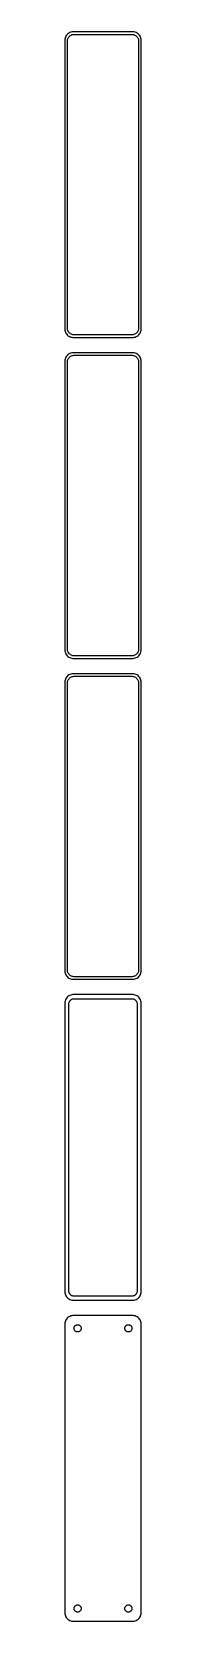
# Model space of a CAD drawing. Header units: metres. Extents: x -22 to 22, y 855 to 1791.
import ezdxf

# ---------------------------------------------------------------- set-up
doc = ezdxf.new("R2010")
doc.units = ezdxf.units.M

msp = doc.modelspace()

# ---------------------------------------------------------------- linework, layer by layer
for p, q in [((-22.1489, 1787.84), (-22.3429, 1787.24)), ((-21.8815, 1788.41), (-22.1489, 1787.84)), ((-21.5451, 1788.94), (-21.8815, 1788.41)), ((-21.1448, 1789.42), (-21.5451, 1788.94)), ((-20.6871, 1789.85), (-21.1448, 1789.42)), ((-20.1791, 1790.22), (-20.6871, 1789.85)), ((-20.5052, 1787.43), (-20.2361, 1787.85)), ((-20.2361, 1787.85), (-19.9159, 1788.24)), ((-19.6289, 1790.52), (-20.1791, 1790.22)), ((-19.9159, 1788.24), (-19.5497, 1788.58)), ((-19.0451, 1790.76), (-19.6289, 1790.52)), ((-19.5497, 1788.58), (-19.1433, 1788.88)), ((-19.1433, 1788.88), (-18.7031, 1789.12)), ((-18.4369, 1790.91), (-19.0451, 1790.76)), ((-18.7031, 1789.12), (-18.2361, 1789.3)), ((-17.8139, 1790.99), (-18.4369, 1790.91)), ((-18.2361, 1789.3), (-17.7495, 1789.43)), ((17.8139, 1790.99), (-17.8139, 1790.99)), ((-17.7495, 1789.43), (-17.2512, 1789.49)), ((-17.2512, 1789.49), (17.2512, 1789.49)), ((17.2512, 1789.49), (17.7495, 1789.43)), ((17.7495, 1789.43), (18.2361, 1789.3)), ((18.4369, 1790.91), (17.8139, 1790.99)), ((18.2361, 1789.3), (18.7031, 1789.12)), ((19.0451, 1790.76), (18.4369, 1790.91)), ((18.7031, 1789.12), (19.1433, 1788.88)), ((19.6289, 1790.52), (19.0451, 1790.76)), ((19.1433, 1788.88), (19.5497, 1788.58)), ((19.5497, 1788.58), (19.9159, 1788.24)), ((20.1791, 1790.22), (19.6289, 1790.52)), ((19.9159, 1788.24), (20.2361, 1787.85)), ((20.6871, 1789.85), (20.1791, 1790.22)), ((20.2361, 1787.85), (20.5052, 1787.43)), ((21.1448, 1789.42), (20.6871, 1789.85)), ((21.5451, 1788.94), (21.1448, 1789.42)), ((21.8815, 1788.41), (21.5451, 1788.94)), ((22.1489, 1787.84), (21.8815, 1788.41)), ((22.3429, 1787.24), (22.1489, 1787.84)), ((-22.4606, 1786.63), (-22.5, 1786)), ((-22.5, 1786), (-22.5, 1616)), ((-22.3429, 1787.24), (-22.4606, 1786.63)), ((-21, 1785.5), (-20.9684, 1786)), ((-21, 1616.5), (-21, 1785.5)), ((-20.9684, 1786), (-20.8743, 1786.49)), ((-20.8743, 1786.49), (-20.7191, 1786.97)), ((-20.7191, 1786.97), (-20.5052, 1787.43)), ((20.5052, 1787.43), (20.7191, 1786.97)), ((20.7191, 1786.97), (20.8743, 1786.49)), ((20.8743, 1786.49), (20.9684, 1786)), ((20.9684, 1786), (21, 1785.5)), ((21, 1785.5), (21, 1616.5)), ((22.4606, 1786.63), (22.3429, 1787.24)), ((22.5, 1786), (22.4606, 1786.63)), ((22.5, 1616), (22.5, 1786)), ((-22.5, 1616), (-22.4606, 1615.37)), ((-22.4606, 1615.37), (-22.3429, 1614.76)), ((-22.3429, 1614.76), (-22.1489, 1614.16)), ((-22.1489, 1614.16), (-21.8815, 1613.59)), ((-21.8815, 1613.59), (-21.5451, 1613.06)), ((-21.5451, 1613.06), (-21.1448, 1612.58)), ((-21.1448, 1612.58), (-20.6871, 1612.15)), ((-20.9684, 1616), (-21, 1616.5)), ((-20.8743, 1615.51), (-20.9684, 1616)), ((-20.7191, 1615.03), (-20.8743, 1615.51)), ((-20.5052, 1614.57), (-20.7191, 1615.03)), ((-20.6871, 1612.15), (-20.1791, 1611.78)), ((-20.2361, 1614.15), (-20.5052, 1614.57)), ((-19.9159, 1613.76), (-20.2361, 1614.15)), ((-20.1791, 1611.78), (-19.6289, 1611.48)), ((-19.5497, 1613.42), (-19.9159, 1613.76)), ((-19.6289, 1611.48), (-19.0451, 1611.24)), ((-19.1433, 1613.12), (-19.5497, 1613.42)), ((-18.7031, 1612.88), (-19.1433, 1613.12)), ((-19.0451, 1611.24), (-18.4369, 1611.09)), ((-18.2361, 1612.7), (-18.7031, 1612.88)), ((-18.4369, 1611.09), (-17.8139, 1611.01)), ((-17.7495, 1612.57), (-18.2361, 1612.7)), ((-17.8139, 1611.01), (17.8139, 1611.01)), ((-17.2512, 1612.51), (-17.7495, 1612.57)), ((17.2512, 1612.51), (-17.2512, 1612.51)), ((17.7495, 1612.57), (17.2512, 1612.51)), ((18.2361, 1612.7), (17.7495, 1612.57)), ((17.8139, 1611.01), (18.4369, 1611.09)), ((18.7031, 1612.88), (18.2361, 1612.7)), ((18.4369, 1611.09), (19.0451, 1611.24)), ((19.1433, 1613.12), (18.7031, 1612.88)), ((19.0451, 1611.24), (19.6289, 1611.48)), ((19.5497, 1613.42), (19.1433, 1613.12)), ((19.9159, 1613.76), (19.5497, 1613.42)), ((19.6289, 1611.48), (20.1791, 1611.78)), ((20.2361, 1614.15), (19.9159, 1613.76)), ((20.1791, 1611.78), (20.6871, 1612.15)), ((20.5052, 1614.57), (20.2361, 1614.15)), ((20.7191, 1615.03), (20.5052, 1614.57)), ((20.6871, 1612.15), (21.1448, 1612.58)), ((20.8743, 1615.51), (20.7191, 1615.03)), ((20.9684, 1616), (20.8743, 1615.51)), ((21, 1616.5), (20.9684, 1616)), ((21.1448, 1612.58), (21.5451, 1613.06)), ((21.5451, 1613.06), (21.8815, 1613.59)), ((21.8815, 1613.59), (22.1489, 1614.16)), ((22.1489, 1614.16), (22.3429, 1614.76)), ((22.3429, 1614.76), (22.4606, 1615.37)), ((22.4606, 1615.37), (22.5, 1616)), ((-20.6871, 1600.85), (-21.1448, 1600.42)), ((-20.1791, 1601.22), (-20.6871, 1600.85)), ((-19.6289, 1601.52), (-20.1791, 1601.22)), ((-19.0451, 1601.76), (-19.6289, 1601.52)), ((-18.4369, 1601.91), (-19.0451, 1601.76)), ((-17.8139, 1601.99), (-18.4369, 1601.91)), ((17.8139, 1601.99), (-17.8139, 1601.99)), ((18.4369, 1601.91), (17.8139, 1601.99)), ((19.0451, 1601.76), (18.4369, 1601.91)), ((19.6289, 1601.52), (19.0451, 1601.76)), ((20.1791, 1601.22), (19.6289, 1601.52)), ((20.6871, 1600.85), (20.1791, 1601.22)), ((21.1448, 1600.42), (20.6871, 1600.85)), ((-22.4606, 1597.63), (-22.5, 1597)), ((-22.5, 1597), (-22.5, 1427)), ((-22.3429, 1598.24), (-22.4606, 1597.63)), ((-22.1489, 1598.84), (-22.3429, 1598.24)), ((-21.8815, 1599.41), (-22.1489, 1598.84)), ((-21.5451, 1599.94), (-21.8815, 1599.41)), ((-21.1448, 1600.42), (-21.5451, 1599.94)), ((-21, 1596.5), (-20.9684, 1597)), ((-21, 1427.5), (-21, 1596.5)), ((-20.9684, 1597), (-20.8743, 1597.49)), ((-20.8743, 1597.49), (-20.7191, 1597.97)), ((-20.7191, 1597.97), (-20.5052, 1598.43)), ((-20.5052, 1598.43), (-20.2361, 1598.85)), ((-20.2361, 1598.85), (-19.9159, 1599.24)), ((-19.9159, 1599.24), (-19.5497, 1599.58)), ((-19.5497, 1599.58), (-19.1433, 1599.88)), ((-19.1433, 1599.88), (-18.7031, 1600.12)), ((-18.7031, 1600.12), (-18.2361, 1600.3)), ((-18.2361, 1600.3), (-17.7495, 1600.43)), ((-17.7495, 1600.43), (-17.2512, 1600.49)), ((-17.2512, 1600.49), (17.2512, 1600.49)), ((17.2512, 1600.49), (17.7495, 1600.43)), ((17.7495, 1600.43), (18.2361, 1600.3)), ((18.2361, 1600.3), (18.7031, 1600.12)), ((18.7031, 1600.12), (19.1433, 1599.88)), ((19.1433, 1599.88), (19.5497, 1599.58)), ((19.5497, 1599.58), (19.9159, 1599.24)), ((19.9159, 1599.24), (20.2361, 1598.85)), ((20.2361, 1598.85), (20.5052, 1598.43)), ((20.5052, 1598.43), (20.7191, 1597.97)), ((20.7191, 1597.97), (20.8743, 1597.49)), ((20.8743, 1597.49), (20.9684, 1597)), ((20.9684, 1597), (21, 1596.5)), ((21, 1596.5), (21, 1427.5)), ((21.5451, 1599.94), (21.1448, 1600.42)), ((21.8815, 1599.41), (21.5451, 1599.94)), ((22.1489, 1598.84), (21.8815, 1599.41)), ((22.3429, 1598.24), (22.1489, 1598.84)), ((22.4606, 1597.63), (22.3429, 1598.24)), ((22.5, 1597), (22.4606, 1597.63)), ((22.5, 1427), (22.5, 1597)), ((-22.5, 1427), (-22.4606, 1426.37)), ((-22.4606, 1426.37), (-22.3429, 1425.76)), ((-22.3429, 1425.76), (-22.1489, 1425.16)), ((-22.1489, 1425.16), (-21.8815, 1424.59)), ((-21.8815, 1424.59), (-21.5451, 1424.06)), ((-21.5451, 1424.06), (-21.1448, 1423.58)), ((-21.1448, 1423.58), (-20.6871, 1423.15)), ((-20.9684, 1427), (-21, 1427.5)), ((-20.8743, 1426.51), (-20.9684, 1427)), ((-20.7191, 1426.03), (-20.8743, 1426.51)), ((-20.5052, 1425.57), (-20.7191, 1426.03)), ((-20.6871, 1423.15), (-20.1791, 1422.78)), ((-20.2361, 1425.15), (-20.5052, 1425.57)), ((-19.9159, 1424.76), (-20.2361, 1425.15)), ((-20.1791, 1422.78), (-19.6289, 1422.48)), ((-19.5497, 1424.42), (-19.9159, 1424.76)), ((-19.1433, 1424.12), (-19.5497, 1424.42)), ((-18.7031, 1423.88), (-19.1433, 1424.12)), ((-18.2361, 1423.7), (-18.7031, 1423.88)), ((-17.7495, 1423.57), (-18.2361, 1423.7)), ((-17.2512, 1423.51), (-17.7495, 1423.57)), ((17.2512, 1423.51), (-17.2512, 1423.51)), ((17.7495, 1423.57), (17.2512, 1423.51)), ((18.2361, 1423.7), (17.7495, 1423.57)), ((18.7031, 1423.88), (18.2361, 1423.7)), ((19.1433, 1424.12), (18.7031, 1423.88)), ((19.5497, 1424.42), (19.1433, 1424.12)), ((19.9159, 1424.76), (19.5497, 1424.42)), ((19.6289, 1422.48), (20.1791, 1422.78)), ((20.2361, 1425.15), (19.9159, 1424.76)), ((20.1791, 1422.78), (20.6871, 1423.15)), ((20.5052, 1425.57), (20.2361, 1425.15)), ((20.7191, 1426.03), (20.5052, 1425.57)), ((20.6871, 1423.15), (21.1448, 1423.58)), ((20.8743, 1426.51), (20.7191, 1426.03)), ((20.9684, 1427), (20.8743, 1426.51)), ((21, 1427.5), (20.9684, 1427)), ((21.1448, 1423.58), (21.5451, 1424.06)), ((21.5451, 1424.06), (21.8815, 1424.59)), ((21.8815, 1424.59), (22.1489, 1425.16)), ((22.1489, 1425.16), (22.3429, 1425.76)), ((22.3429, 1425.76), (22.4606, 1426.37)), ((22.4606, 1426.37), (22.5, 1427)), ((-19.6289, 1422.48), (-19.0451, 1422.24)), ((-19.0451, 1422.24), (-18.4369, 1422.09)), ((-18.4369, 1422.09), (-17.8139, 1422.01)), ((-17.8139, 1422.01), (17.8139, 1422.01)), ((17.8139, 1422.01), (18.4369, 1422.09)), ((18.4369, 1422.09), (19.0451, 1422.24)), ((19.0451, 1422.24), (19.6289, 1422.48)), ((-22.4606, 1408.63), (-22.5, 1408)), ((-22.5, 1408), (-22.5, 1238)), ((-22.3429, 1409.24), (-22.4606, 1408.63)), ((-22.1489, 1409.84), (-22.3429, 1409.24)), ((-21.8815, 1410.41), (-22.1489, 1409.84)), ((-21.5451, 1410.94), (-21.8815, 1410.41)), ((-21.1448, 1411.42), (-21.5451, 1410.94)), ((-20.6871, 1411.85), (-21.1448, 1411.42)), ((-21, 1407.5), (-20.9684, 1408)), ((-21, 1238.5), (-21, 1407.5)), ((-20.9684, 1408), (-20.8743, 1408.49)), ((-20.8743, 1408.49), (-20.7191, 1408.97)), ((-20.7191, 1408.97), (-20.5052, 1409.43)), ((-20.1791, 1412.22), (-20.6871, 1411.85)), ((-20.5052, 1409.43), (-20.2361, 1409.85)), ((-20.2361, 1409.85), (-19.9159, 1410.24)), ((-19.6289, 1412.52), (-20.1791, 1412.22)), ((-19.9159, 1410.24), (-19.5497, 1410.58)), ((-19.0451, 1412.76), (-19.6289, 1412.52)), ((-19.5497, 1410.58), (-19.1433, 1410.88)), ((-19.1433, 1410.88), (-18.7031, 1411.12)), ((-18.4369, 1412.91), (-19.0451, 1412.76)), ((-18.7031, 1411.12), (-18.2361, 1411.3)), ((-17.8139, 1412.99), (-18.4369, 1412.91)), ((-18.2361, 1411.3), (-17.7495, 1411.43)), ((17.8139, 1412.99), (-17.8139, 1412.99)), ((-17.7495, 1411.43), (-17.2512, 1411.49)), ((-17.2512, 1411.49), (17.2512, 1411.49)), ((17.2512, 1411.49), (17.7495, 1411.43)), ((17.7495, 1411.43), (18.2361, 1411.3)), ((18.4369, 1412.91), (17.8139, 1412.99)), ((18.2361, 1411.3), (18.7031, 1411.12)), ((19.0451, 1412.76), (18.4369, 1412.91)), ((18.7031, 1411.12), (19.1433, 1410.88)), ((19.6289, 1412.52), (19.0451, 1412.76)), ((19.1433, 1410.88), (19.5497, 1410.58)), ((19.5497, 1410.58), (19.9159, 1410.24)), ((20.1791, 1412.22), (19.6289, 1412.52)), ((19.9159, 1410.24), (20.2361, 1409.85)), ((20.6871, 1411.85), (20.1791, 1412.22)), ((20.2361, 1409.85), (20.5052, 1409.43)), ((20.5052, 1409.43), (20.7191, 1408.97)), ((21.1448, 1411.42), (20.6871, 1411.85)), ((20.7191, 1408.97), (20.8743, 1408.49)), ((20.8743, 1408.49), (20.9684, 1408)), ((20.9684, 1408), (21, 1407.5)), ((21, 1407.5), (21, 1238.5)), ((21.5451, 1410.94), (21.1448, 1411.42)), ((21.8815, 1410.41), (21.5451, 1410.94)), ((22.1489, 1409.84), (21.8815, 1410.41)), ((22.3429, 1409.24), (22.1489, 1409.84)), ((22.4606, 1408.63), (22.3429, 1409.24)), ((22.5, 1408), (22.4606, 1408.63)), ((22.5, 1238), (22.5, 1408)), ((-22.5, 1238), (-22.4606, 1237.37)), ((-22.4606, 1237.37), (-22.3429, 1236.76)), ((-22.3429, 1236.76), (-22.1489, 1236.16)), ((-22.1489, 1236.16), (-21.8815, 1235.59)), ((-21.8815, 1235.59), (-21.5451, 1235.06)), ((-20.9684, 1238), (-21, 1238.5)), ((-20.8743, 1237.51), (-20.9684, 1238)), ((-20.7191, 1237.03), (-20.8743, 1237.51)), ((-20.5052, 1236.57), (-20.7191, 1237.03)), ((-20.2361, 1236.15), (-20.5052, 1236.57)), ((-19.9159, 1235.76), (-20.2361, 1236.15)), ((-19.5497, 1235.42), (-19.9159, 1235.76)), ((19.9159, 1235.76), (19.5497, 1235.42)), ((20.2361, 1236.15), (19.9159, 1235.76)), ((20.5052, 1236.57), (20.2361, 1236.15)), ((20.7191, 1237.03), (20.5052, 1236.57)), ((20.8743, 1237.51), (20.7191, 1237.03)), ((20.9684, 1238), (20.8743, 1237.51)), ((21, 1238.5), (20.9684, 1238)), ((21.5451, 1235.06), (21.8815, 1235.59)), ((21.8815, 1235.59), (22.1489, 1236.16)), ((22.1489, 1236.16), (22.3429, 1236.76)), ((22.3429, 1236.76), (22.4606, 1237.37)), ((22.4606, 1237.37), (22.5, 1238)), ((-21.5451, 1235.06), (-21.1448, 1234.58)), ((-21.1448, 1234.58), (-20.6871, 1234.15)), ((-20.6871, 1234.15), (-20.1791, 1233.78)), ((-20.1791, 1233.78), (-19.6289, 1233.48)), ((-19.6289, 1233.48), (-19.0451, 1233.24)), ((-19.1433, 1235.12), (-19.5497, 1235.42)), ((-18.7031, 1234.88), (-19.1433, 1235.12)), ((-19.0451, 1233.24), (-18.4369, 1233.09)), ((-18.2361, 1234.7), (-18.7031, 1234.88)), ((-18.4369, 1233.09), (-17.8139, 1233.01)), ((-17.7495, 1234.57), (-18.2361, 1234.7)), ((-17.8139, 1233.01), (17.8139, 1233.01)), ((-17.2512, 1234.51), (-17.7495, 1234.57)), ((17.2512, 1234.51), (-17.2512, 1234.51)), ((17.7495, 1234.57), (17.2512, 1234.51)), ((18.2361, 1234.7), (17.7495, 1234.57)), ((17.8139, 1233.01), (18.4369, 1233.09)), ((18.7031, 1234.88), (18.2361, 1234.7)), ((18.4369, 1233.09), (19.0451, 1233.24)), ((19.1433, 1235.12), (18.7031, 1234.88)), ((19.0451, 1233.24), (19.6289, 1233.48)), ((19.5497, 1235.42), (19.1433, 1235.12)), ((19.6289, 1233.48), (20.1791, 1233.78)), ((20.1791, 1233.78), (20.6871, 1234.15)), ((20.6871, 1234.15), (21.1448, 1234.58)), ((21.1448, 1234.58), (21.5451, 1235.06)), ((-22.4606, 1219.63), (-22.5, 1219)), ((-22.5, 1219), (-22.5, 1049)), ((-22.3429, 1220.24), (-22.4606, 1219.63)), ((-22.1489, 1220.84), (-22.3429, 1220.24)), ((-21.8815, 1221.41), (-22.1489, 1220.84)), ((-21.5451, 1221.94), (-21.8815, 1221.41)), ((-21.1448, 1222.42), (-21.5451, 1221.94)), ((-20.6871, 1222.85), (-21.1448, 1222.42)), ((-20.1791, 1223.22), (-20.6871, 1222.85)), ((-19.6289, 1223.52), (-20.1791, 1223.22)), ((-20.1129, 1218.5), (-20.0884, 1218.89)), ((-20.1129, 1049.5), (-20.1129, 1218.5)), ((-20.0884, 1218.89), (-20.0151, 1219.27)), ((-20.0151, 1219.27), (-19.8943, 1219.65)), ((-19.8943, 1219.65), (-19.7279, 1220)), ((-19.7279, 1220), (-19.5184, 1220.33)), ((-19.0451, 1223.76), (-19.6289, 1223.52)), ((-19.5184, 1220.33), (-19.2692, 1220.63)), ((-19.2692, 1220.63), (-18.9842, 1220.9)), ((-18.4369, 1223.91), (-19.0451, 1223.76)), ((-18.9842, 1220.9), (-18.668, 1221.13)), ((-18.668, 1221.13), (-18.3254, 1221.32)), ((-17.8139, 1223.99), (-18.4369, 1223.91)), ((-18.3254, 1221.32), (-17.9619, 1221.46)), ((-17.9619, 1221.46), (-17.5833, 1221.56)), ((17.8139, 1223.99), (-17.8139, 1223.99)), ((-17.5833, 1221.56), (-17.1954, 1221.61)), ((-17.1954, 1221.61), (17.1954, 1221.61)), ((17.1954, 1221.61), (17.5833, 1221.56)), ((17.5833, 1221.56), (17.9619, 1221.46)), ((18.4369, 1223.91), (17.8139, 1223.99)), ((17.9619, 1221.46), (18.3254, 1221.32)), ((18.3254, 1221.32), (18.668, 1221.13)), ((19.0451, 1223.76), (18.4369, 1223.91)), ((18.668, 1221.13), (18.9842, 1220.9)), ((18.9842, 1220.9), (19.2692, 1220.63)), ((19.6289, 1223.52), (19.0451, 1223.76)), ((19.2692, 1220.63), (19.5184, 1220.33)), ((19.5184, 1220.33), (19.7279, 1220)), ((20.1791, 1223.22), (19.6289, 1223.52)), ((19.7279, 1220), (19.8943, 1219.65)), ((19.8943, 1219.65), (20.0151, 1219.27)), ((20.0151, 1219.27), (20.0884, 1218.89)), ((20.0884, 1218.89), (20.1129, 1218.5)), ((20.1129, 1218.5), (20.1129, 1049.5)), ((20.6871, 1222.85), (20.1791, 1223.22)), ((21.1448, 1222.42), (20.6871, 1222.85)), ((21.5451, 1221.94), (21.1448, 1222.42)), ((21.8815, 1221.41), (21.5451, 1221.94)), ((22.1489, 1220.84), (21.8815, 1221.41)), ((22.3429, 1220.24), (22.1489, 1220.84)), ((22.4606, 1219.63), (22.3429, 1220.24)), ((22.5, 1219), (22.4606, 1219.63)), ((22.5, 1049), (22.5, 1219)), ((-22.5, 1049), (-22.4606, 1048.37)), ((-22.4606, 1048.37), (-22.3429, 1047.76)), ((-20.0884, 1049.11), (-20.1129, 1049.5)), ((-20.0151, 1048.73), (-20.0884, 1049.11)), ((-19.8943, 1048.35), (-20.0151, 1048.73)), ((-19.7279, 1048), (-19.8943, 1048.35)), ((19.8943, 1048.35), (19.7279, 1048)), ((20.0151, 1048.73), (19.8943, 1048.35)), ((20.0884, 1049.11), (20.0151, 1048.73)), ((20.1129, 1049.5), (20.0884, 1049.11)), ((22.3429, 1047.76), (22.4606, 1048.37)), ((22.4606, 1048.37), (22.5, 1049)), ((-22.3429, 1047.76), (-22.1489, 1047.16)), ((-22.1489, 1047.16), (-21.8815, 1046.59)), ((-21.8815, 1046.59), (-21.5451, 1046.06)), ((-21.5451, 1046.06), (-21.1448, 1045.58)), ((-21.1448, 1045.58), (-20.6871, 1045.15)), ((-20.6871, 1045.15), (-20.1791, 1044.78)), ((-20.1791, 1044.78), (-19.6289, 1044.48)), ((-19.5184, 1047.67), (-19.7279, 1048)), ((-19.6289, 1044.48), (-19.0451, 1044.24)), ((-19.2692, 1047.37), (-19.5184, 1047.67)), ((-18.9842, 1047.1), (-19.2692, 1047.37)), ((-19.0451, 1044.24), (-18.4369, 1044.09)), ((-18.668, 1046.87), (-18.9842, 1047.1)), ((-18.3254, 1046.68), (-18.668, 1046.87)), ((-18.4369, 1044.09), (-17.8139, 1044.01)), ((-17.9619, 1046.54), (-18.3254, 1046.68)), ((-17.5833, 1046.44), (-17.9619, 1046.54)), ((-17.8139, 1044.01), (17.8139, 1044.01)), ((-17.1954, 1046.39), (-17.5833, 1046.44)), ((17.1954, 1046.39), (-17.1954, 1046.39)), ((17.5833, 1046.44), (17.1954, 1046.39)), ((17.9619, 1046.54), (17.5833, 1046.44)), ((17.8139, 1044.01), (18.4369, 1044.09)), ((18.3254, 1046.68), (17.9619, 1046.54)), ((18.668, 1046.87), (18.3254, 1046.68)), ((18.4369, 1044.09), (19.0451, 1044.24)), ((18.9842, 1047.1), (18.668, 1046.87)), ((19.2692, 1047.37), (18.9842, 1047.1)), ((19.0451, 1044.24), (19.6289, 1044.48)), ((19.5184, 1047.67), (19.2692, 1047.37)), ((19.7279, 1048), (19.5184, 1047.67)), ((19.6289, 1044.48), (20.1791, 1044.78)), ((20.1791, 1044.78), (20.6871, 1045.15)), ((20.6871, 1045.15), (21.1448, 1045.58)), ((21.1448, 1045.58), (21.5451, 1046.06)), ((21.5451, 1046.06), (21.8815, 1046.59)), ((21.8815, 1046.59), (22.1489, 1047.16)), ((22.1489, 1047.16), (22.3429, 1047.76)), ((-22.4606, 1030.63), (-22.5, 1030)), ((-22.5, 1030), (-22.5, 860)), ((-22.3429, 1031.24), (-22.4606, 1030.63)), ((-22.1489, 1031.84), (-22.3429, 1031.24)), ((-21.8815, 1032.41), (-22.1489, 1031.84)), ((-21.5451, 1032.94), (-21.8815, 1032.41)), ((-21.1448, 1033.42), (-21.5451, 1032.94)), ((-20.6871, 1033.85), (-21.1448, 1033.42)), ((-20.1791, 1034.22), (-20.6871, 1033.85)), ((-19.6289, 1034.52), (-20.1791, 1034.22)), ((-19.0451, 1034.76), (-19.6289, 1034.52)), ((-18.4369, 1034.91), (-19.0451, 1034.76)), ((-17.8139, 1034.99), (-18.4369, 1034.91)), ((17.8139, 1034.99), (-17.8139, 1034.99)), ((-15.6598, 1029.53), (-15.4001, 1029.6)), ((-15.4001, 1029.6), (-15.1341, 1029.63)), ((-15.1341, 1029.63), (-14.8659, 1029.63)), ((-14.8659, 1029.63), (-14.5999, 1029.6)), ((-14.5999, 1029.6), (-14.3401, 1029.53)), ((14.3401, 1029.53), (14.5999, 1029.6)), ((14.5999, 1029.6), (14.8659, 1029.63)), ((14.8659, 1029.63), (15.1341, 1029.63)), ((15.1341, 1029.63), (15.4001, 1029.6)), ((15.4001, 1029.6), (15.6598, 1029.53)), ((18.4369, 1034.91), (17.8139, 1034.99)), ((19.0451, 1034.76), (18.4369, 1034.91)), ((19.6289, 1034.52), (19.0451, 1034.76)), ((20.1791, 1034.22), (19.6289, 1034.52)), ((20.6871, 1033.85), (20.1791, 1034.22)), ((21.1448, 1033.42), (20.6871, 1033.85)), ((21.5451, 1032.94), (21.1448, 1033.42)), ((21.8815, 1032.41), (21.5451, 1032.94)), ((22.1489, 1031.84), (21.8815, 1032.41)), ((22.3429, 1031.24), (22.1489, 1031.84)), ((22.4606, 1030.63), (22.3429, 1031.24)), ((22.5, 1030), (22.4606, 1030.63)), ((22.5, 860), (22.5, 1030)), ((-17.1353, 1027.5), (-17.1185, 1027.77)), ((-17.1185, 1027.23), (-17.1353, 1027.5)), ((-17.1185, 1027.77), (-17.0682, 1028.03)), ((-17.0682, 1026.97), (-17.1185, 1027.23)), ((-17.0682, 1028.03), (-16.9853, 1028.29)), ((-16.9853, 1026.71), (-17.0682, 1026.97)), ((-16.9853, 1028.29), (-16.8712, 1028.53)), ((-16.8712, 1026.47), (-16.9853, 1026.71)), ((-16.8712, 1028.53), (-16.7275, 1028.76)), ((-16.7275, 1026.24), (-16.8712, 1026.47)), ((-16.7275, 1028.76), (-16.5565, 1028.96)), ((-16.5565, 1026.04), (-16.7275, 1026.24)), ((-16.5565, 1028.96), (-16.3611, 1029.15)), ((-16.3611, 1025.85), (-16.5565, 1026.04)), ((-16.3611, 1029.15), (-16.1441, 1029.3)), ((-16.1441, 1025.7), (-16.3611, 1025.85)), ((-16.1441, 1029.3), (-15.9091, 1029.43)), ((-15.9091, 1025.57), (-16.1441, 1025.7)), ((-15.9091, 1029.43), (-15.6598, 1029.53)), ((-15.6598, 1025.47), (-15.9091, 1025.57)), ((-15.4001, 1025.4), (-15.6598, 1025.47)), ((-15.1341, 1025.37), (-15.4001, 1025.4)), ((-14.8659, 1025.37), (-15.1341, 1025.37)), ((-14.5999, 1025.4), (-14.8659, 1025.37)), ((-14.3401, 1025.47), (-14.5999, 1025.4)), ((-14.3401, 1029.53), (-14.0908, 1029.43)), ((-14.0908, 1025.57), (-14.3401, 1025.47)), ((-14.0908, 1029.43), (-13.8559, 1029.3)), ((-13.8559, 1025.7), (-14.0908, 1025.57)), ((-13.8559, 1029.3), (-13.6389, 1029.15)), ((-13.6389, 1025.85), (-13.8559, 1025.7)), ((-13.6389, 1029.15), (-13.4434, 1028.96)), ((-13.4434, 1026.04), (-13.6389, 1025.85)), ((-13.4434, 1028.96), (-13.2725, 1028.76)), ((-13.2725, 1026.24), (-13.4434, 1026.04)), ((-13.2725, 1028.76), (-13.1288, 1028.53)), ((-13.1288, 1026.47), (-13.2725, 1026.24)), ((-13.1288, 1028.53), (-13.0146, 1028.29)), ((-13.0146, 1026.71), (-13.1288, 1026.47)), ((-13.0146, 1028.29), (-12.9318, 1028.03)), ((-12.9318, 1026.97), (-13.0146, 1026.71)), ((-12.9318, 1028.03), (-12.8815, 1027.77)), ((-12.8815, 1027.23), (-12.9318, 1026.97)), ((-12.8815, 1027.77), (-12.8647, 1027.5)), ((-12.8647, 1027.5), (-12.8815, 1027.23)), ((12.8647, 1027.5), (12.8815, 1027.77)), ((12.8815, 1027.23), (12.8647, 1027.5)), ((12.8815, 1027.77), (12.9318, 1028.03)), ((12.9318, 1026.97), (12.8815, 1027.23)), ((12.9318, 1028.03), (13.0146, 1028.29)), ((13.0146, 1026.71), (12.9318, 1026.97)), ((13.0146, 1028.29), (13.1288, 1028.53)), ((13.1288, 1026.47), (13.0146, 1026.71)), ((13.1288, 1028.53), (13.2725, 1028.76)), ((13.2725, 1026.24), (13.1288, 1026.47)), ((13.2725, 1028.76), (13.4434, 1028.96)), ((13.4434, 1026.04), (13.2725, 1026.24)), ((13.4434, 1028.96), (13.6389, 1029.15)), ((13.6389, 1025.85), (13.4434, 1026.04)), ((13.6389, 1029.15), (13.8559, 1029.3)), ((13.8559, 1025.7), (13.6389, 1025.85)), ((13.8559, 1029.3), (14.0908, 1029.43)), ((14.0908, 1025.57), (13.8559, 1025.7)), ((14.0908, 1029.43), (14.3401, 1029.53)), ((14.3401, 1025.47), (14.0908, 1025.57)), ((14.5999, 1025.4), (14.3401, 1025.47)), ((14.8659, 1025.37), (14.5999, 1025.4)), ((15.1341, 1025.37), (14.8659, 1025.37)), ((15.4001, 1025.4), (15.1341, 1025.37)), ((15.6598, 1025.47), (15.4001, 1025.4)), ((15.6598, 1029.53), (15.9091, 1029.43)), ((15.9091, 1025.57), (15.6598, 1025.47)), ((15.9091, 1029.43), (16.1441, 1029.3)), ((16.1441, 1025.7), (15.9091, 1025.57)), ((16.1441, 1029.3), (16.3611, 1029.15)), ((16.3611, 1025.85), (16.1441, 1025.7)), ((16.3611, 1029.15), (16.5565, 1028.96)), ((16.5565, 1026.04), (16.3611, 1025.85)), ((16.5565, 1028.96), (16.7275, 1028.76)), ((16.7275, 1026.24), (16.5565, 1026.04)), ((16.7275, 1028.76), (16.8712, 1028.53)), ((16.8712, 1026.47), (16.7275, 1026.24)), ((16.8712, 1028.53), (16.9853, 1028.29)), ((16.9853, 1026.71), (16.8712, 1026.47)), ((16.9853, 1028.29), (17.0682, 1028.03)), ((17.0682, 1026.97), (16.9853, 1026.71)), ((17.0682, 1028.03), (17.1185, 1027.77)), ((17.1185, 1027.23), (17.0682, 1026.97)), ((17.1185, 1027.77), (17.1353, 1027.5)), ((17.1353, 1027.5), (17.1185, 1027.23)), ((-17.1353, 862.5), (-17.1185, 862.768)), ((-17.1185, 862.232), (-17.1353, 862.5)), ((-17.1185, 862.768), (-17.0682, 863.031)), ((-17.0682, 861.969), (-17.1185, 862.232)), ((-17.0682, 863.031), (-16.9853, 863.286)), ((-16.9853, 861.714), (-17.0682, 861.969)), ((-16.9853, 863.286), (-16.8712, 863.529)), ((-16.8712, 861.471), (-16.9853, 861.714)), ((-16.8712, 863.529), (-16.7275, 863.755)), ((-16.7275, 861.245), (-16.8712, 861.471)), ((-16.7275, 863.755), (-16.5565, 863.962)), ((-16.5565, 861.038), (-16.7275, 861.245)), ((-16.5565, 863.962), (-16.3611, 864.145)), ((-16.3611, 864.145), (-16.1441, 864.303)), ((-16.1441, 864.303), (-15.9091, 864.432)), ((-15.9091, 864.432), (-15.6598, 864.531)), ((-15.6598, 864.531), (-15.4001, 864.597)), ((-15.4001, 864.597), (-15.1341, 864.631)), ((-15.1341, 864.631), (-14.8659, 864.631)), ((-14.8659, 864.631), (-14.5999, 864.597)), ((-14.5999, 864.597), (-14.3401, 864.531)), ((-14.3401, 864.531), (-14.0908, 864.432)), ((-14.0908, 864.432), (-13.8559, 864.303)), ((-13.8559, 864.303), (-13.6389, 864.145)), ((-13.6389, 864.145), (-13.4434, 863.962)), ((-13.4434, 863.962), (-13.2725, 863.755)), ((-13.2725, 861.245), (-13.4434, 861.038)), ((-13.2725, 863.755), (-13.1288, 863.529)), ((-13.1288, 861.471), (-13.2725, 861.245)), ((-13.1288, 863.529), (-13.0146, 863.286)), ((-13.0146, 861.714), (-13.1288, 861.471)), ((-13.0146, 863.286), (-12.9318, 863.031)), ((-12.9318, 861.969), (-13.0146, 861.714)), ((-12.9318, 863.031), (-12.8815, 862.768)), ((-12.8815, 862.232), (-12.9318, 861.969)), ((-12.8815, 862.768), (-12.8647, 862.5)), ((-12.8647, 862.5), (-12.8815, 862.232)), ((12.8647, 862.5), (12.8815, 862.768)), ((12.8815, 862.232), (12.8647, 862.5)), ((12.8815, 862.768), (12.9318, 863.031)), ((12.9318, 861.969), (12.8815, 862.232)), ((12.9318, 863.031), (13.0146, 863.286)), ((13.0146, 861.714), (12.9318, 861.969)), ((13.0146, 863.286), (13.1288, 863.529)), ((13.1288, 861.471), (13.0146, 861.714)), ((13.1288, 863.529), (13.2725, 863.755)), ((13.2725, 861.245), (13.1288, 861.471)), ((13.2725, 863.755), (13.4434, 863.962)), ((13.4434, 861.038), (13.2725, 861.245)), ((13.4434, 863.962), (13.6389, 864.145)), ((13.6389, 864.145), (13.8559, 864.303)), ((13.8559, 864.303), (14.0908, 864.432)), ((14.0908, 864.432), (14.3401, 864.531)), ((14.3401, 864.531), (14.5999, 864.597)), ((14.5999, 864.597), (14.8659, 864.631)), ((14.8659, 864.631), (15.1341, 864.631)), ((15.1341, 864.631), (15.4001, 864.597)), ((15.4001, 864.597), (15.6598, 864.531)), ((15.6598, 864.531), (15.9091, 864.432)), ((15.9091, 864.432), (16.1441, 864.303)), ((16.1441, 864.303), (16.3611, 864.145)), ((16.3611, 864.145), (16.5565, 863.962)), ((16.5565, 863.962), (16.7275, 863.755)), ((16.7275, 861.245), (16.5565, 861.038)), ((16.7275, 863.755), (16.8712, 863.529)), ((16.8712, 861.471), (16.7275, 861.245)), ((16.8712, 863.529), (16.9853, 863.286)), ((16.9853, 861.714), (16.8712, 861.471)), ((16.9853, 863.286), (17.0682, 863.031)), ((17.0682, 861.969), (16.9853, 861.714)), ((17.0682, 863.031), (17.1185, 862.768)), ((17.1185, 862.232), (17.0682, 861.969)), ((17.1185, 862.768), (17.1353, 862.5)), ((17.1353, 862.5), (17.1185, 862.232)), ((-22.5, 860), (-22.4606, 859.373)), ((-22.4606, 859.373), (-22.3429, 858.757)), ((-22.3429, 858.757), (-22.1489, 858.159)), ((-22.1489, 858.159), (-21.8815, 857.591)), ((-21.8815, 857.591), (-21.5451, 857.061)), ((-21.5451, 857.061), (-21.1448, 856.577)), ((-21.1448, 856.577), (-20.6871, 856.147)), ((-20.6871, 856.147), (-20.1791, 855.778)), ((-20.1791, 855.778), (-19.6289, 855.476)), ((-19.6289, 855.476), (-19.0451, 855.245)), ((-19.0451, 855.245), (-18.4369, 855.089)), ((-18.4369, 855.089), (-17.8139, 855.01)), ((-17.8139, 855.01), (17.8139, 855.01)), ((-16.3611, 860.855), (-16.5565, 861.038)), ((-16.1441, 860.697), (-16.3611, 860.855)), ((-15.9091, 860.568), (-16.1441, 860.697)), ((-15.6598, 860.469), (-15.9091, 860.568)), ((-15.4001, 860.403), (-15.6598, 860.469)), ((-15.1341, 860.369), (-15.4001, 860.403)), ((-14.8659, 860.369), (-15.1341, 860.369)), ((-14.5999, 860.403), (-14.8659, 860.369)), ((-14.3401, 860.469), (-14.5999, 860.403)), ((-14.0908, 860.568), (-14.3401, 860.469)), ((-13.8559, 860.697), (-14.0908, 860.568)), ((-13.6389, 860.855), (-13.8559, 860.697)), ((-13.4434, 861.038), (-13.6389, 860.855)), ((13.6389, 860.855), (13.4434, 861.038)), ((13.8559, 860.697), (13.6389, 860.855)), ((14.0908, 860.568), (13.8559, 860.697)), ((14.3401, 860.469), (14.0908, 860.568)), ((14.5999, 860.403), (14.3401, 860.469)), ((14.8659, 860.369), (14.5999, 860.403)), ((15.1341, 860.369), (14.8659, 860.369)), ((15.4001, 860.403), (15.1341, 860.369)), ((15.6598, 860.469), (15.4001, 860.403)), ((15.9091, 860.568), (15.6598, 860.469)), ((16.1441, 860.697), (15.9091, 860.568)), ((16.3611, 860.855), (16.1441, 860.697)), ((16.5565, 861.038), (16.3611, 860.855)), ((17.8139, 855.01), (18.4369, 855.089)), ((18.4369, 855.089), (19.0451, 855.245)), ((19.0451, 855.245), (19.6289, 855.476)), ((19.6289, 855.476), (20.1791, 855.778)), ((20.1791, 855.778), (20.6871, 856.147)), ((20.6871, 856.147), (21.1448, 856.577)), ((21.1448, 856.577), (21.5451, 857.061)), ((21.5451, 857.061), (21.8815, 857.591)), ((21.8815, 857.591), (22.1489, 858.159)), ((22.1489, 858.159), (22.3429, 858.757)), ((22.3429, 858.757), (22.4606, 859.373)), ((22.4606, 859.373), (22.5, 860))]:
    msp.add_line(p, q)

doc.saveas('drawing.dxf')
